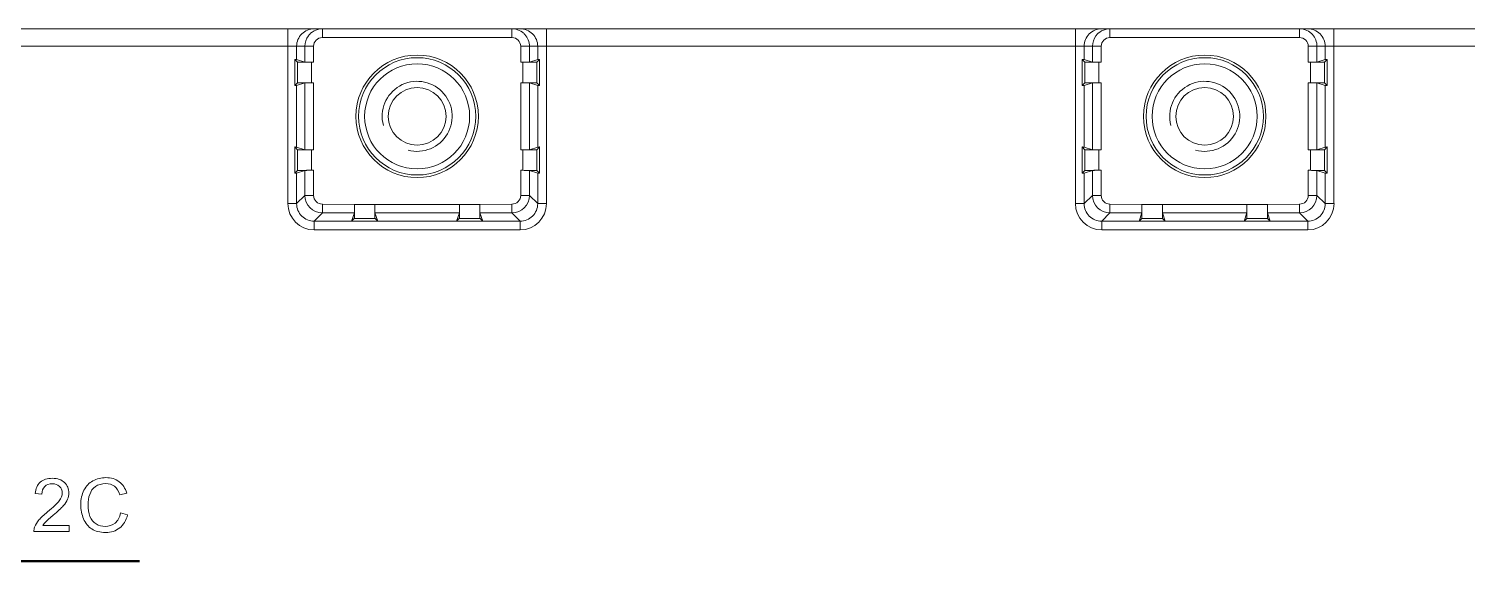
# Model space of a CAD drawing. Header units: millimetres. Extents: x 33157 to 59611, y -29750 to 1750.
# Drawn here: x 54871.5 to 54953.7, y -3942.5 to -3912.1 of the extents above; entities that cross this region are included whole.
import ezdxf

# ---------------------------------------------------------------- set-up
doc = ezdxf.new("R2010")
doc.units = ezdxf.units.MM
doc.layers.add('layer 1', color=7, linetype='Continuous', lineweight=18)

msp = doc.modelspace()

# ---------------------------------------------------------------- linework, layer by layer
at = {"layer": 'layer 1', "lineweight": 9}
for p, q in [((54886.324, -3912.109), (54886.324, -3922.096)), ((54888.296, -3912.109), (54888.296, -3912.609)), ((54899.127, -3912.109), (54899.127, -3912.609)), ((54901.098, -3912.109), (54901.098, -3922.096)), ((54931.324, -3912.109), (54931.324, -3922.096)), ((54933.296, -3912.109), (54933.296, -3912.609)), ((54944.127, -3912.109), (54944.127, -3912.609)), ((54946.098, -3912.109), (54946.098, -3922.096)), ((54886.824, -3913.109), (54886.824, -3913.863)), ((54887.296, -3913.109), (54887.296, -3914.02)), ((54887.796, -3913.109), (54887.796, -3914.024)), ((54899.627, -3913.109), (54899.627, -3914.024)), ((54900.127, -3913.109), (54900.127, -3914.02)), ((54900.599, -3913.109), (54900.599, -3913.863)), ((54931.824, -3913.109), (54931.824, -3913.863)), ((54932.296, -3913.109), (54932.296, -3914.02)), ((54932.796, -3913.109), (54932.796, -3914.024)), ((54944.627, -3913.109), (54944.627, -3914.024)), ((54945.127, -3913.109), (54945.127, -3914.02)), ((54945.599, -3913.109), (54945.599, -3913.863)), ((54886.713, -3913.86), (54886.713, -3915.357)), ((54900.71, -3913.86), (54900.71, -3915.357)), ((54931.713, -3913.86), (54931.713, -3915.357)), ((54945.71, -3913.86), (54945.71, -3915.357)), ((54886.87, -3914.017), (54886.87, -3915.2)), ((54887.67, -3914.024), (54887.67, -3915.193)), ((54899.753, -3914.024), (54899.753, -3915.193)), ((54900.553, -3914.017), (54900.553, -3915.2)), ((54931.87, -3914.017), (54931.87, -3915.2)), ((54932.67, -3914.024), (54932.67, -3915.193)), ((54944.753, -3914.024), (54944.753, -3915.193)), ((54945.553, -3914.017), (54945.553, -3915.2)), ((54886.824, -3915.354), (54886.824, -3918.863)), ((54887.296, -3915.197), (54887.296, -3919.02)), ((54887.796, -3915.193), (54887.796, -3919.024)), ((54899.627, -3915.193), (54899.627, -3919.024)), ((54900.127, -3915.197), (54900.127, -3919.02)), ((54900.599, -3915.354), (54900.599, -3918.863)), ((54931.824, -3915.354), (54931.824, -3918.863)), ((54932.296, -3915.197), (54932.296, -3919.02)), ((54932.796, -3915.193), (54932.796, -3919.024)), ((54944.627, -3915.193), (54944.627, -3919.024)), ((54945.127, -3915.197), (54945.127, -3919.02)), ((54945.599, -3915.354), (54945.599, -3918.863)), ((54886.713, -3918.86), (54886.713, -3920.357)), ((54900.71, -3918.86), (54900.71, -3920.357)), ((54931.713, -3918.86), (54931.713, -3920.357)), ((54945.71, -3918.86), (54945.71, -3920.357)), ((54886.87, -3919.017), (54886.87, -3920.2)), ((54887.67, -3919.024), (54887.67, -3920.193)), ((54899.753, -3919.024), (54899.753, -3920.193)), ((54900.553, -3919.017), (54900.553, -3920.2)), ((54931.87, -3919.017), (54931.87, -3920.2)), ((54932.67, -3919.024), (54932.67, -3920.193)), ((54944.753, -3919.024), (54944.753, -3920.193)), ((54945.553, -3919.017), (54945.553, -3920.2)), ((54886.824, -3920.354), (54886.824, -3922.096)), ((54887.296, -3920.197), (54887.296, -3921.624)), ((54887.796, -3920.193), (54887.796, -3921.624)), ((54899.627, -3920.193), (54899.627, -3921.624)), ((54900.127, -3920.197), (54900.127, -3921.624)), ((54900.599, -3920.354), (54900.599, -3922.096)), ((54931.824, -3920.354), (54931.824, -3922.096)), ((54932.296, -3920.197), (54932.296, -3921.624)), ((54932.796, -3920.193), (54932.796, -3921.624)), ((54944.627, -3920.193), (54944.627, -3921.624)), ((54945.127, -3920.197), (54945.127, -3921.624)), ((54945.599, -3920.354), (54945.599, -3922.096)), ((54888.296, -3922.124), (54888.296, -3922.624)), ((54899.127, -3922.124), (54899.127, -3922.624)), ((54933.296, -3922.124), (54933.296, -3922.624)), ((54944.127, -3922.124), (54944.127, -3922.624)), ((54887.824, -3923.096), (54887.824, -3923.596)), ((54899.599, -3923.096), (54899.599, -3923.596)), ((54932.824, -3923.096), (54932.824, -3923.596)), ((54944.599, -3923.096), (54944.599, -3923.596))]:
    msp.add_line(p, q, dxfattribs=at)
for points in [[(54809.212, -3912.109), (54809.212, -3912.109), (55095.211, -3912.109), (55095.211, -3912.109)], [(54887.824, -3912.109), (54887.559, -3912.109), (54887.304, -3912.214), (54887.117, -3912.401)], [(54888.037, -3912.143), (54887.886, -3912.183), (54887.74, -3912.263), (54887.624, -3912.368)], [(54888.296, -3912.109), (54888.209, -3912.109), (54888.122, -3912.12), (54888.037, -3912.143)], [(54899.181, -3912.11), (54899.163, -3912.109), (54899.145, -3912.109), (54899.127, -3912.109)], [(54899.344, -3912.132), (54899.29, -3912.121), (54899.236, -3912.113), (54899.181, -3912.11)], [(54899.725, -3912.307), (54899.613, -3912.224), (54899.48, -3912.163), (54899.344, -3912.132)], [(54900.306, -3912.401), (54900.118, -3912.214), (54899.864, -3912.109), (54899.599, -3912.109)], [(54899.867, -3912.436), (54899.824, -3912.389), (54899.776, -3912.346), (54899.725, -3912.307)], [(54932.824, -3912.109), (54932.559, -3912.109), (54932.304, -3912.214), (54932.117, -3912.401)], [(54933.037, -3912.143), (54932.886, -3912.183), (54932.74, -3912.263), (54932.624, -3912.368)], [(54933.296, -3912.109), (54933.209, -3912.109), (54933.122, -3912.12), (54933.037, -3912.143)], [(54944.181, -3912.11), (54944.163, -3912.109), (54944.145, -3912.109), (54944.127, -3912.109)], [(54944.344, -3912.132), (54944.29, -3912.121), (54944.236, -3912.113), (54944.181, -3912.11)], [(54944.725, -3912.307), (54944.613, -3912.224), (54944.48, -3912.163), (54944.344, -3912.132)], [(54945.306, -3912.401), (54945.118, -3912.214), (54944.864, -3912.109), (54944.599, -3912.109)], [(54944.867, -3912.436), (54944.824, -3912.389), (54944.776, -3912.346), (54944.725, -3912.307)], [(54845.627, -3913.109), (54845.627, -3913.109), (54887.796, -3913.109), (54887.796, -3913.109)], [(54887.117, -3912.401), (54886.929, -3912.589), (54886.824, -3912.843), (54886.824, -3913.109)], [(54887.495, -3912.511), (54887.369, -3912.679), (54887.296, -3912.899), (54887.296, -3913.109)], [(54887.624, -3912.368), (54887.576, -3912.411), (54887.533, -3912.459), (54887.495, -3912.511)], [(54888.296, -3912.609), (54888.02, -3912.609), (54887.796, -3912.832), (54887.796, -3913.109)], [(54899.127, -3912.609), (54899.127, -3912.609), (54888.296, -3912.609), (54888.296, -3912.609)], [(54899.627, -3913.109), (54899.627, -3912.832), (54899.403, -3912.609), (54899.127, -3912.609)], [(54899.627, -3913.109), (54899.627, -3913.109), (54932.796, -3913.109), (54932.796, -3913.109)], [(54900.127, -3913.109), (54900.127, -3912.86), (54900.034, -3912.62), (54899.867, -3912.436)], [(54900.599, -3913.109), (54900.599, -3912.843), (54900.493, -3912.589), (54900.306, -3912.401)], [(54932.117, -3912.401), (54931.929, -3912.589), (54931.824, -3912.843), (54931.824, -3913.109)], [(54932.495, -3912.511), (54932.369, -3912.679), (54932.296, -3912.899), (54932.296, -3913.109)], [(54932.624, -3912.368), (54932.576, -3912.411), (54932.533, -3912.459), (54932.495, -3912.511)], [(54933.296, -3912.609), (54933.02, -3912.609), (54932.796, -3912.832), (54932.796, -3913.109)], [(54944.127, -3912.609), (54944.127, -3912.609), (54933.296, -3912.609), (54933.296, -3912.609)], [(54944.627, -3913.109), (54944.627, -3912.832), (54944.403, -3912.609), (54944.127, -3912.609)], [(54944.627, -3913.109), (54944.627, -3913.109), (54977.796, -3913.109), (54977.796, -3913.109)], [(54945.127, -3913.109), (54945.127, -3912.86), (54945.034, -3912.62), (54944.867, -3912.436)], [(54945.599, -3913.109), (54945.599, -3912.843), (54945.493, -3912.589), (54945.306, -3912.401)], [(54886.87, -3914.017), (54886.87, -3914.017), (54886.713, -3913.86), (54886.713, -3913.86)], [(54886.824, -3913.863), (54886.821, -3913.862), (54886.782, -3913.861), (54886.713, -3913.86)], [(54886.824, -3913.863), (54886.824, -3913.863), (54887.296, -3914.02), (54887.296, -3914.02)], [(54900.599, -3913.863), (54900.599, -3913.863), (54900.127, -3914.02), (54900.127, -3914.02)], [(54900.553, -3914.017), (54900.553, -3914.017), (54900.71, -3913.86), (54900.71, -3913.86)], [(54900.71, -3913.86), (54900.641, -3913.861), (54900.602, -3913.862), (54900.599, -3913.863)], [(54931.87, -3914.017), (54931.87, -3914.017), (54931.713, -3913.86), (54931.713, -3913.86)], [(54931.824, -3913.863), (54931.821, -3913.862), (54931.782, -3913.861), (54931.713, -3913.86)], [(54931.824, -3913.863), (54931.824, -3913.863), (54932.296, -3914.02), (54932.296, -3914.02)], [(54945.599, -3913.863), (54945.599, -3913.863), (54945.127, -3914.02), (54945.127, -3914.02)], [(54945.553, -3914.017), (54945.553, -3914.017), (54945.71, -3913.86), (54945.71, -3913.86)], [(54945.71, -3913.86), (54945.641, -3913.861), (54945.602, -3913.862), (54945.599, -3913.863)], [(54886.87, -3914.017), (54886.874, -3914.021), (54887.231, -3914.024), (54887.67, -3914.024)], [(54887.296, -3914.02), (54887.303, -3914.023), (54887.525, -3914.024), (54887.796, -3914.024)], [(54887.796, -3914.024), (54887.796, -3914.024), (54887.67, -3914.024), (54887.67, -3914.024)], [(54899.627, -3914.024), (54899.627, -3914.024), (54899.753, -3914.024), (54899.753, -3914.024)], [(54931.87, -3914.017), (54931.874, -3914.021), (54932.231, -3914.024), (54932.67, -3914.024)], [(54932.296, -3914.02), (54932.303, -3914.023), (54932.525, -3914.024), (54932.796, -3914.024)], [(54932.796, -3914.024), (54932.796, -3914.024), (54932.67, -3914.024), (54932.67, -3914.024)], [(54944.627, -3914.024), (54944.627, -3914.024), (54944.753, -3914.024), (54944.753, -3914.024)], [(54886.87, -3915.2), (54886.87, -3915.2), (54886.713, -3915.357), (54886.713, -3915.357)], [(54886.713, -3915.357), (54886.782, -3915.356), (54886.821, -3915.355), (54886.824, -3915.354)], [(54886.824, -3915.354), (54886.824, -3915.354), (54887.296, -3915.197), (54887.296, -3915.197)], [(54887.796, -3915.193), (54887.796, -3915.193), (54887.67, -3915.193), (54887.67, -3915.193)], [(54899.627, -3915.193), (54899.627, -3915.193), (54899.753, -3915.193), (54899.753, -3915.193)], [(54900.127, -3915.197), (54900.12, -3915.195), (54899.898, -3915.193), (54899.627, -3915.193)], [(54900.553, -3915.2), (54900.549, -3915.196), (54900.192, -3915.193), (54899.753, -3915.193)], [(54900.599, -3915.354), (54900.599, -3915.354), (54900.127, -3915.197), (54900.127, -3915.197)], [(54900.553, -3915.2), (54900.553, -3915.2), (54900.71, -3915.357), (54900.71, -3915.357)], [(54900.599, -3915.354), (54900.602, -3915.355), (54900.641, -3915.356), (54900.71, -3915.357)], [(54931.87, -3915.2), (54931.87, -3915.2), (54931.713, -3915.357), (54931.713, -3915.357)], [(54931.713, -3915.357), (54931.782, -3915.356), (54931.821, -3915.355), (54931.824, -3915.354)], [(54931.824, -3915.354), (54931.824, -3915.354), (54932.296, -3915.197), (54932.296, -3915.197)], [(54932.796, -3915.193), (54932.796, -3915.193), (54932.67, -3915.193), (54932.67, -3915.193)], [(54944.627, -3915.193), (54944.627, -3915.193), (54944.753, -3915.193), (54944.753, -3915.193)], [(54945.127, -3915.197), (54945.12, -3915.195), (54944.898, -3915.193), (54944.627, -3915.193)], [(54945.553, -3915.2), (54945.549, -3915.196), (54945.192, -3915.193), (54944.753, -3915.193)], [(54945.599, -3915.354), (54945.599, -3915.354), (54945.127, -3915.197), (54945.127, -3915.197)], [(54945.553, -3915.2), (54945.553, -3915.2), (54945.71, -3915.357), (54945.71, -3915.357)], [(54945.599, -3915.354), (54945.602, -3915.355), (54945.641, -3915.356), (54945.71, -3915.357)], [(54886.87, -3919.017), (54886.87, -3919.017), (54886.713, -3918.86), (54886.713, -3918.86)], [(54886.824, -3918.863), (54886.821, -3918.862), (54886.782, -3918.861), (54886.713, -3918.86)], [(54886.824, -3918.863), (54886.824, -3918.863), (54887.296, -3919.02), (54887.296, -3919.02)], [(54900.599, -3918.863), (54900.599, -3918.863), (54900.127, -3919.02), (54900.127, -3919.02)], [(54900.553, -3919.017), (54900.553, -3919.017), (54900.71, -3918.86), (54900.71, -3918.86)], [(54900.71, -3918.86), (54900.641, -3918.861), (54900.602, -3918.862), (54900.599, -3918.863)], [(54931.87, -3919.017), (54931.87, -3919.017), (54931.713, -3918.86), (54931.713, -3918.86)], [(54931.824, -3918.863), (54931.821, -3918.862), (54931.782, -3918.861), (54931.713, -3918.86)], [(54931.824, -3918.863), (54931.824, -3918.863), (54932.296, -3919.02), (54932.296, -3919.02)], [(54945.599, -3918.863), (54945.599, -3918.863), (54945.127, -3919.02), (54945.127, -3919.02)], [(54945.553, -3919.017), (54945.553, -3919.017), (54945.71, -3918.86), (54945.71, -3918.86)], [(54945.71, -3918.86), (54945.641, -3918.861), (54945.602, -3918.862), (54945.599, -3918.863)], [(54886.87, -3919.017), (54886.874, -3919.021), (54887.231, -3919.024), (54887.67, -3919.024)], [(54887.296, -3919.02), (54887.303, -3919.023), (54887.525, -3919.024), (54887.796, -3919.024)], [(54887.796, -3919.024), (54887.796, -3919.024), (54887.67, -3919.024), (54887.67, -3919.024)], [(54899.627, -3919.024), (54899.627, -3919.024), (54899.753, -3919.024), (54899.753, -3919.024)], [(54931.87, -3919.017), (54931.874, -3919.021), (54932.231, -3919.024), (54932.67, -3919.024)], [(54932.296, -3919.02), (54932.303, -3919.023), (54932.525, -3919.024), (54932.796, -3919.024)], [(54932.796, -3919.024), (54932.796, -3919.024), (54932.67, -3919.024), (54932.67, -3919.024)], [(54944.627, -3919.024), (54944.627, -3919.024), (54944.753, -3919.024), (54944.753, -3919.024)], [(54886.87, -3920.2), (54886.87, -3920.2), (54886.713, -3920.357), (54886.713, -3920.357)], [(54886.713, -3920.357), (54886.782, -3920.356), (54886.821, -3920.355), (54886.824, -3920.354)], [(54886.824, -3920.354), (54886.824, -3920.354), (54887.296, -3920.197), (54887.296, -3920.197)], [(54887.796, -3920.193), (54887.796, -3920.193), (54887.67, -3920.193), (54887.67, -3920.193)], [(54899.627, -3920.193), (54899.627, -3920.193), (54899.753, -3920.193), (54899.753, -3920.193)], [(54900.127, -3920.197), (54900.12, -3920.195), (54899.898, -3920.193), (54899.627, -3920.193)], [(54900.553, -3920.2), (54900.549, -3920.196), (54900.192, -3920.193), (54899.753, -3920.193)], [(54900.599, -3920.354), (54900.599, -3920.354), (54900.127, -3920.197), (54900.127, -3920.197)], [(54900.553, -3920.2), (54900.553, -3920.2), (54900.71, -3920.357), (54900.71, -3920.357)], [(54900.599, -3920.354), (54900.602, -3920.355), (54900.641, -3920.356), (54900.71, -3920.357)], [(54931.87, -3920.2), (54931.87, -3920.2), (54931.713, -3920.357), (54931.713, -3920.357)], [(54931.713, -3920.357), (54931.782, -3920.356), (54931.821, -3920.355), (54931.824, -3920.354)], [(54931.824, -3920.354), (54931.824, -3920.354), (54932.296, -3920.197), (54932.296, -3920.197)], [(54932.796, -3920.193), (54932.796, -3920.193), (54932.67, -3920.193), (54932.67, -3920.193)], [(54944.627, -3920.193), (54944.627, -3920.193), (54944.753, -3920.193), (54944.753, -3920.193)], [(54945.127, -3920.197), (54945.12, -3920.195), (54944.898, -3920.193), (54944.627, -3920.193)], [(54945.553, -3920.2), (54945.549, -3920.196), (54945.192, -3920.193), (54944.753, -3920.193)], [(54945.599, -3920.354), (54945.599, -3920.354), (54945.127, -3920.197), (54945.127, -3920.197)], [(54945.553, -3920.2), (54945.553, -3920.2), (54945.71, -3920.357), (54945.71, -3920.357)], [(54945.599, -3920.354), (54945.602, -3920.355), (54945.641, -3920.356), (54945.71, -3920.357)], [(54886.324, -3922.096), (54886.324, -3922.096), (54886.824, -3922.096), (54886.824, -3922.096)], [(54886.324, -3922.096), (54886.324, -3922.924), (54886.996, -3923.596), (54887.824, -3923.596)], [(54887.296, -3921.624), (54887.296, -3921.624), (54886.824, -3922.096), (54886.824, -3922.096)], [(54887.796, -3921.624), (54887.796, -3921.624), (54887.296, -3921.624), (54887.296, -3921.624)], [(54887.296, -3921.624), (54887.296, -3922.176), (54887.744, -3922.624), (54888.296, -3922.624)], [(54888.296, -3922.124), (54888.296, -3922.124), (54890.127, -3922.137), (54890.127, -3922.137)], [(54890.127, -3922.137), (54890.127, -3922.137), (54897.296, -3922.137), (54897.296, -3922.137)], [(54897.296, -3922.137), (54897.296, -3922.137), (54899.127, -3922.124), (54899.127, -3922.124)], [(54899.127, -3922.624), (54899.679, -3922.624), (54900.126, -3922.176), (54900.127, -3921.624)], [(54899.599, -3923.596), (54900.427, -3923.596), (54901.098, -3922.924), (54901.099, -3922.096)], [(54899.627, -3921.624), (54899.627, -3921.624), (54900.127, -3921.624), (54900.127, -3921.624)], [(54900.127, -3921.624), (54900.127, -3921.624), (54900.599, -3922.096), (54900.599, -3922.096)], [(54901.098, -3922.096), (54901.098, -3922.096), (54900.599, -3922.096), (54900.599, -3922.096)], [(54931.324, -3922.096), (54931.324, -3922.096), (54931.824, -3922.096), (54931.824, -3922.096)], [(54931.324, -3922.096), (54931.324, -3922.924), (54931.996, -3923.596), (54932.824, -3923.596)], [(54932.296, -3921.624), (54932.296, -3921.624), (54931.824, -3922.096), (54931.824, -3922.096)], [(54932.796, -3921.624), (54932.796, -3921.624), (54932.296, -3921.624), (54932.296, -3921.624)], [(54932.296, -3921.624), (54932.296, -3922.176), (54932.744, -3922.624), (54933.296, -3922.624)], [(54933.296, -3922.124), (54933.296, -3922.124), (54935.127, -3922.137), (54935.127, -3922.137)], [(54935.127, -3922.137), (54935.127, -3922.137), (54942.296, -3922.137), (54942.296, -3922.137)], [(54942.296, -3922.137), (54942.296, -3922.137), (54944.127, -3922.124), (54944.127, -3922.124)], [(54944.127, -3922.624), (54944.679, -3922.624), (54945.126, -3922.176), (54945.127, -3921.624)], [(54944.599, -3923.596), (54945.427, -3923.596), (54946.098, -3922.924), (54946.099, -3922.096)], [(54944.627, -3921.624), (54944.627, -3921.624), (54945.127, -3921.624), (54945.127, -3921.624)], [(54945.127, -3921.624), (54945.127, -3921.624), (54945.599, -3922.096), (54945.599, -3922.096)], [(54946.098, -3922.096), (54946.098, -3922.096), (54945.599, -3922.096), (54945.599, -3922.096)], [(54888.296, -3922.624), (54888.296, -3922.624), (54887.824, -3923.096), (54887.824, -3923.096)], [(54888.296, -3922.624), (54888.296, -3922.624), (54890.123, -3922.624), (54890.123, -3922.624)], [(54890.12, -3922.95), (54890.12, -3922.95), (54889.965, -3923.105), (54889.965, -3923.105)], [(54889.966, -3923.096), (54889.966, -3923.096), (54890.123, -3922.624), (54890.123, -3922.624)], [(54890.12, -3922.95), (54890.12, -3922.95), (54891.303, -3922.95), (54891.303, -3922.95)], [(54891.3, -3922.624), (54891.3, -3922.624), (54896.123, -3922.624), (54896.123, -3922.624)], [(54891.457, -3923.096), (54891.457, -3923.096), (54891.3, -3922.624), (54891.3, -3922.624)], [(54891.303, -3922.95), (54891.303, -3922.95), (54891.457, -3923.1), (54891.457, -3923.1)], [(54896.12, -3922.95), (54896.12, -3922.95), (54895.965, -3923.105), (54895.965, -3923.105)], [(54895.966, -3923.096), (54895.966, -3923.096), (54896.123, -3922.624), (54896.123, -3922.624)], [(54896.12, -3922.95), (54896.12, -3922.95), (54897.303, -3922.95), (54897.303, -3922.95)], [(54897.3, -3922.624), (54897.3, -3922.624), (54899.127, -3922.624), (54899.127, -3922.624)], [(54897.457, -3923.096), (54897.457, -3923.096), (54897.3, -3922.624), (54897.3, -3922.624)], [(54897.303, -3922.95), (54897.303, -3922.95), (54897.457, -3923.1), (54897.457, -3923.1)], [(54899.127, -3922.624), (54899.127, -3922.624), (54899.599, -3923.096), (54899.599, -3923.096)], [(54933.296, -3922.624), (54933.296, -3922.624), (54932.824, -3923.096), (54932.824, -3923.096)], [(54933.296, -3922.624), (54933.296, -3922.624), (54935.123, -3922.624), (54935.123, -3922.624)], [(54935.12, -3922.95), (54935.12, -3922.95), (54934.965, -3923.105), (54934.965, -3923.105)], [(54934.966, -3923.096), (54934.966, -3923.096), (54935.123, -3922.624), (54935.123, -3922.624)], [(54935.12, -3922.95), (54935.12, -3922.95), (54936.303, -3922.95), (54936.303, -3922.95)], [(54936.3, -3922.624), (54936.3, -3922.624), (54941.123, -3922.624), (54941.123, -3922.624)], [(54936.457, -3923.096), (54936.457, -3923.096), (54936.3, -3922.624), (54936.3, -3922.624)], [(54936.303, -3922.95), (54936.303, -3922.95), (54936.457, -3923.1), (54936.457, -3923.1)], [(54941.12, -3922.95), (54941.12, -3922.95), (54940.965, -3923.105), (54940.965, -3923.105)], [(54940.966, -3923.096), (54940.966, -3923.096), (54941.123, -3922.624), (54941.123, -3922.624)], [(54941.12, -3922.95), (54941.12, -3922.95), (54942.303, -3922.95), (54942.303, -3922.95)], [(54942.3, -3922.624), (54942.3, -3922.624), (54944.127, -3922.624), (54944.127, -3922.624)], [(54942.457, -3923.096), (54942.457, -3923.096), (54942.3, -3922.624), (54942.3, -3922.624)], [(54942.303, -3922.95), (54942.303, -3922.95), (54942.457, -3923.1), (54942.457, -3923.1)], [(54944.127, -3922.624), (54944.127, -3922.624), (54944.599, -3923.096), (54944.599, -3923.096)], [(54887.824, -3923.596), (54887.824, -3923.596), (54899.599, -3923.596), (54899.599, -3923.596)], [(54887.824, -3923.096), (54887.824, -3923.096), (54889.966, -3923.096), (54889.966, -3923.096)], [(54889.965, -3923.105), (54889.965, -3923.105), (54891.458, -3923.105), (54891.458, -3923.105)], [(54891.457, -3923.096), (54891.457, -3923.096), (54895.966, -3923.096), (54895.966, -3923.096)], [(54891.457, -3923.104), (54891.457, -3923.104), (54891.458, -3923.105), (54891.458, -3923.105)], [(54895.965, -3923.105), (54895.965, -3923.105), (54897.458, -3923.105), (54897.458, -3923.105)], [(54897.457, -3923.096), (54897.457, -3923.096), (54899.599, -3923.096), (54899.599, -3923.096)], [(54897.457, -3923.104), (54897.457, -3923.104), (54897.458, -3923.105), (54897.458, -3923.105)], [(54932.824, -3923.596), (54932.824, -3923.596), (54944.599, -3923.596), (54944.599, -3923.596)], [(54932.824, -3923.096), (54932.824, -3923.096), (54934.966, -3923.096), (54934.966, -3923.096)], [(54934.965, -3923.105), (54934.965, -3923.105), (54936.458, -3923.105), (54936.458, -3923.105)], [(54936.457, -3923.096), (54936.457, -3923.096), (54940.966, -3923.096), (54940.966, -3923.096)], [(54936.457, -3923.104), (54936.457, -3923.104), (54936.458, -3923.105), (54936.458, -3923.105)], [(54940.965, -3923.105), (54940.965, -3923.105), (54942.458, -3923.105), (54942.458, -3923.105)], [(54942.457, -3923.096), (54942.457, -3923.096), (54944.599, -3923.096), (54944.599, -3923.096)], [(54942.457, -3923.104), (54942.457, -3923.104), (54942.458, -3923.105), (54942.458, -3923.105)]]:
    msp.add_open_spline(points, degree=3, dxfattribs=at)
for points, knots in [([(54897.211, -3917.109), (54897.211, -3915.176), (54895.644, -3913.609), (54893.711, -3913.609), (54891.778, -3913.609), (54890.211, -3915.176), (54890.211, -3917.109), (54890.211, -3919.042), (54891.778, -3920.609), (54893.711, -3920.609), (54895.644, -3920.609), (54897.211, -3919.042), (54897.211, -3917.109)], [0, 0, 0, 0, 157606.853765, 157606.853765, 157606.853765, 315213.70753, 315213.70753, 315213.70753, 472820.561295, 472820.561295, 472820.561295, 630427.415061, 630427.415061, 630427.415061, 630427.415061]), ([(54897.061, -3917.109), (54897.061, -3915.258), (54895.562, -3913.759), (54893.711, -3913.759), (54891.861, -3913.759), (54890.361, -3915.258), (54890.361, -3917.109), (54890.361, -3918.959), (54891.861, -3920.459), (54893.711, -3920.459), (54895.562, -3920.459), (54897.061, -3918.959), (54897.061, -3917.109)], [0, 0, 0, 0, 157607.411335, 157607.411335, 157607.411335, 315214.82267, 315214.82267, 315214.82267, 472822.234005, 472822.234005, 472822.234005, 630429.64534, 630429.64534, 630429.64534, 630429.64534]), ([(54942.211, -3917.109), (54942.211, -3915.176), (54940.644, -3913.609), (54938.711, -3913.609), (54936.778, -3913.609), (54935.211, -3915.176), (54935.211, -3917.109), (54935.211, -3919.042), (54936.778, -3920.609), (54938.711, -3920.609), (54940.644, -3920.609), (54942.211, -3919.042), (54942.211, -3917.109)], [0, 0, 0, 0, 157731.192823, 157731.192823, 157731.192823, 315462.385645, 315462.385645, 315462.385645, 473193.578468, 473193.578468, 473193.578468, 630924.77129, 630924.77129, 630924.77129, 630924.77129]), ([(54942.061, -3917.109), (54942.061, -3915.258), (54940.562, -3913.759), (54938.711, -3913.759), (54936.861, -3913.759), (54935.361, -3915.258), (54935.361, -3917.109), (54935.361, -3918.959), (54936.861, -3920.459), (54938.711, -3920.459), (54940.562, -3920.459), (54942.061, -3918.959), (54942.061, -3917.109)], [0, 0, 0, 0, 157731.750401, 157731.750401, 157731.750401, 315463.500802, 315463.500802, 315463.500802, 473195.251204, 473195.251204, 473195.251204, 630927.001605, 630927.001605, 630927.001605, 630927.001605]), ([(54896.711, -3917.109), (54896.711, -3915.452), (54895.368, -3914.109), (54893.711, -3914.109), (54892.055, -3914.109), (54890.711, -3915.452), (54890.711, -3917.109), (54890.711, -3918.765), (54892.055, -3920.109), (54893.711, -3920.109), (54895.368, -3920.109), (54896.711, -3918.765), (54896.711, -3917.109)], [0, 0, 0, 0, 157608.712376, 157608.712376, 157608.712376, 315217.424752, 315217.424752, 315217.424752, 472826.137128, 472826.137128, 472826.137128, 630434.849504, 630434.849504, 630434.849504, 630434.849504]), ([(54899.725, -3914.024), (54899.829, -3914.024), (54899.933, -3914.024), (54900.037, -3914.024), (54900.085, -3914.024), (54900.132, -3914.024), (54900.18, -3914.023), (54900.222, -3914.023), (54900.264, -3914.023), (54900.306, -3914.022), (54900.34, -3914.022), (54900.374, -3914.021), (54900.409, -3914.021), (54900.435, -3914.022), (54900.462, -3914.023), (54900.487, -3914.02), (54900.502, -3914.019), (54900.517, -3914.016), (54900.535, -3914.019), (54900.542, -3914.02), (54900.548, -3914.022), (54900.553, -3914.017)], [0, 0, 0, 0, 148716.387572, 148716.387572, 148716.387572, 297432.775145, 297432.775145, 297432.775145, 446149.162717, 446149.162717, 446149.162717, 594865.550289, 594865.550289, 594865.550289, 743581.937862, 743581.937862, 743581.937862, 892298.325434, 892298.325434, 892298.325434, 1041014.713007, 1041014.713007, 1041014.713007, 1041014.713007]), ([(54899.725, -3914.024), (54899.776, -3914.024), (54899.827, -3914.024), (54899.878, -3914.024), (54899.921, -3914.024), (54899.965, -3914.025), (54900.007, -3914.023), (54900.036, -3914.022), (54900.064, -3914.02), (54900.094, -3914.022), (54900.105, -3914.022), (54900.116, -3914.024), (54900.127, -3914.02)], [0, 0, 0, 0, 157632.169317, 157632.169317, 157632.169317, 315264.338634, 315264.338634, 315264.338634, 472896.507951, 472896.507951, 472896.507951, 630528.677268, 630528.677268, 630528.677268, 630528.677268]), ([(54941.711, -3917.109), (54941.711, -3915.452), (54940.368, -3914.109), (54938.711, -3914.109), (54937.055, -3914.109), (54935.711, -3915.452), (54935.711, -3917.109), (54935.711, -3918.765), (54937.055, -3920.109), (54938.711, -3920.109), (54940.368, -3920.109), (54941.711, -3918.765), (54941.711, -3917.109)], [0, 0, 0, 0, 157733.051463, 157733.051463, 157733.051463, 315466.102926, 315466.102926, 315466.102926, 473199.154389, 473199.154389, 473199.154389, 630932.205852, 630932.205852, 630932.205852, 630932.205852]), ([(54944.725, -3914.024), (54944.829, -3914.024), (54944.933, -3914.024), (54945.037, -3914.024), (54945.085, -3914.024), (54945.132, -3914.024), (54945.18, -3914.023), (54945.222, -3914.023), (54945.264, -3914.023), (54945.306, -3914.022), (54945.34, -3914.022), (54945.374, -3914.021), (54945.409, -3914.021), (54945.435, -3914.022), (54945.462, -3914.023), (54945.487, -3914.02), (54945.502, -3914.019), (54945.517, -3914.016), (54945.535, -3914.019), (54945.542, -3914.02), (54945.548, -3914.022), (54945.553, -3914.017)], [0, 0, 0, 0, 148833.925054, 148833.925054, 148833.925054, 297667.850109, 297667.850109, 297667.850109, 446501.775163, 446501.775163, 446501.775163, 595335.700218, 595335.700218, 595335.700218, 744169.625272, 744169.625272, 744169.625272, 893003.550327, 893003.550327, 893003.550327, 1041837.475381, 1041837.475381, 1041837.475381, 1041837.475381]), ([(54944.725, -3914.024), (54944.776, -3914.024), (54944.827, -3914.024), (54944.878, -3914.024), (54944.921, -3914.024), (54944.965, -3914.025), (54945.007, -3914.023), (54945.036, -3914.022), (54945.064, -3914.02), (54945.094, -3914.022), (54945.105, -3914.022), (54945.116, -3914.024), (54945.127, -3914.02)], [0, 0, 0, 0, 157756.508939, 157756.508939, 157756.508939, 315513.017878, 315513.017878, 315513.017878, 473269.526816, 473269.526816, 473269.526816, 631026.035755, 631026.035755, 631026.035755, 631026.035755]), ([(54887.698, -3915.193), (54887.594, -3915.193), (54887.49, -3915.193), (54887.385, -3915.193), (54887.338, -3915.193), (54887.29, -3915.194), (54887.243, -3915.194), (54887.201, -3915.194), (54887.159, -3915.194), (54887.117, -3915.195), (54887.083, -3915.195), (54887.048, -3915.196), (54887.014, -3915.196), (54886.987, -3915.196), (54886.961, -3915.195), (54886.936, -3915.197), (54886.92, -3915.198), (54886.905, -3915.201), (54886.888, -3915.198), (54886.881, -3915.197), (54886.874, -3915.196), (54886.87, -3915.2)], [0, 0, 0, 0, 148683.811536, 148683.811536, 148683.811536, 297367.623072, 297367.623072, 297367.623072, 446051.434609, 446051.434609, 446051.434609, 594735.246145, 594735.246145, 594735.246145, 743419.057681, 743419.057681, 743419.057681, 892102.869217, 892102.869217, 892102.869217, 1040786.680753, 1040786.680753, 1040786.680753, 1040786.680753]), ([(54887.698, -3915.193), (54887.647, -3915.193), (54887.596, -3915.193), (54887.545, -3915.193), (54887.502, -3915.193), (54887.458, -3915.193), (54887.415, -3915.194), (54887.387, -3915.195), (54887.358, -3915.197), (54887.329, -3915.196), (54887.318, -3915.195), (54887.307, -3915.194), (54887.296, -3915.197)], [0, 0, 0, 0, 157599.413674, 157599.413674, 157599.413674, 315198.827347, 315198.827347, 315198.827347, 472798.241021, 472798.241021, 472798.241021, 630397.654694, 630397.654694, 630397.654694, 630397.654694]), ([(54893.194, -3919.04), (54894.068, -3919.275), (54894.991, -3918.893), (54895.443, -3918.109), (54895.896, -3917.325), (54895.766, -3916.334), (54895.126, -3915.694), (54894.486, -3915.054), (54893.495, -3914.924), (54892.711, -3915.377), (54891.927, -3915.829), (54891.545, -3916.752), (54891.78, -3917.626)], [0, 0, 0, 0, 157615.939183, 157615.939183, 157615.939183, 315231.878367, 315231.878367, 315231.878367, 472847.81755, 472847.81755, 472847.81755, 630463.756733, 630463.756733, 630463.756733, 630463.756733]), ([(54895.361, -3917.109), (54895.361, -3916.197), (54894.623, -3915.459), (54893.711, -3915.459), (54892.8, -3915.459), (54892.061, -3916.197), (54892.061, -3917.109), (54892.061, -3918.02), (54892.8, -3918.759), (54893.711, -3918.759), (54894.623, -3918.759), (54895.361, -3918.02), (54895.361, -3917.109)], [0, 0, 0, 0, 157613.730977, 157613.730977, 157613.730977, 315227.461955, 315227.461955, 315227.461955, 472841.192932, 472841.192932, 472841.192932, 630454.923909, 630454.923909, 630454.923909, 630454.923909]), ([(54932.698, -3915.193), (54932.594, -3915.193), (54932.49, -3915.193), (54932.385, -3915.193), (54932.338, -3915.193), (54932.29, -3915.194), (54932.243, -3915.194), (54932.201, -3915.194), (54932.159, -3915.194), (54932.117, -3915.195), (54932.083, -3915.195), (54932.048, -3915.196), (54932.014, -3915.196), (54931.987, -3915.196), (54931.961, -3915.195), (54931.936, -3915.197), (54931.92, -3915.198), (54931.905, -3915.201), (54931.888, -3915.198), (54931.881, -3915.197), (54931.874, -3915.196), (54931.87, -3915.2)], [0, 0, 0, 0, 148801.34882, 148801.34882, 148801.34882, 297602.69764, 297602.69764, 297602.69764, 446404.046461, 446404.046461, 446404.046461, 595205.395281, 595205.395281, 595205.395281, 744006.744101, 744006.744101, 744006.744101, 892808.092921, 892808.092921, 892808.092921, 1041609.441742, 1041609.441742, 1041609.441742, 1041609.441742]), ([(54932.698, -3915.193), (54932.647, -3915.193), (54932.596, -3915.193), (54932.545, -3915.193), (54932.502, -3915.193), (54932.458, -3915.193), (54932.415, -3915.194), (54932.387, -3915.195), (54932.358, -3915.197), (54932.329, -3915.196), (54932.318, -3915.195), (54932.307, -3915.194), (54932.296, -3915.197)], [0, 0, 0, 0, 157723.753084, 157723.753084, 157723.753084, 315447.506169, 315447.506169, 315447.506169, 473171.259253, 473171.259253, 473171.259253, 630895.012338, 630895.012338, 630895.012338, 630895.012338]), ([(54938.194, -3919.04), (54939.068, -3919.275), (54939.991, -3918.893), (54940.443, -3918.109), (54940.896, -3917.325), (54940.766, -3916.334), (54940.126, -3915.694), (54939.486, -3915.054), (54938.495, -3914.924), (54937.711, -3915.377), (54936.927, -3915.829), (54936.545, -3916.752), (54936.78, -3917.626)], [0, 0, 0, 0, 157740.278389, 157740.278389, 157740.278389, 315480.556778, 315480.556778, 315480.556778, 473220.835167, 473220.835167, 473220.835167, 630961.113557, 630961.113557, 630961.113557, 630961.113557]), ([(54940.361, -3917.109), (54940.361, -3916.197), (54939.623, -3915.459), (54938.711, -3915.459), (54937.8, -3915.459), (54937.061, -3916.197), (54937.061, -3917.109), (54937.061, -3918.02), (54937.8, -3918.759), (54938.711, -3918.759), (54939.623, -3918.759), (54940.361, -3918.02), (54940.361, -3917.109)], [0, 0, 0, 0, 157738.070144, 157738.070144, 157738.070144, 315476.140287, 315476.140287, 315476.140287, 473214.210431, 473214.210431, 473214.210431, 630952.280574, 630952.280574, 630952.280574, 630952.280574]), ([(54899.725, -3919.024), (54899.829, -3919.024), (54899.933, -3919.024), (54900.037, -3919.024), (54900.085, -3919.024), (54900.132, -3919.024), (54900.18, -3919.023), (54900.222, -3919.023), (54900.264, -3919.023), (54900.306, -3919.022), (54900.34, -3919.022), (54900.374, -3919.021), (54900.409, -3919.021), (54900.435, -3919.022), (54900.462, -3919.023), (54900.487, -3919.02), (54900.502, -3919.019), (54900.517, -3919.016), (54900.535, -3919.019), (54900.542, -3919.02), (54900.548, -3919.022), (54900.553, -3919.017)], [0, 0, 0, 0, 148723.18514, 148723.18514, 148723.18514, 297446.37028, 297446.37028, 297446.37028, 446169.555421, 446169.555421, 446169.555421, 594892.740561, 594892.740561, 594892.740561, 743615.925701, 743615.925701, 743615.925701, 892339.110841, 892339.110841, 892339.110841, 1041062.295982, 1041062.295982, 1041062.295982, 1041062.295982]), ([(54899.725, -3919.024), (54899.776, -3919.024), (54899.827, -3919.024), (54899.878, -3919.024), (54899.921, -3919.024), (54899.965, -3919.025), (54900.007, -3919.023), (54900.036, -3919.022), (54900.064, -3919.02), (54900.094, -3919.022), (54900.105, -3919.022), (54900.116, -3919.024), (54900.127, -3919.02)], [0, 0, 0, 0, 157639.755807, 157639.755807, 157639.755807, 315279.511614, 315279.511614, 315279.511614, 472919.267421, 472919.267421, 472919.267421, 630559.023228, 630559.023228, 630559.023228, 630559.023228]), ([(54944.725, -3919.024), (54944.829, -3919.024), (54944.933, -3919.024), (54945.037, -3919.024), (54945.085, -3919.024), (54945.132, -3919.024), (54945.18, -3919.023), (54945.222, -3919.023), (54945.264, -3919.023), (54945.306, -3919.022), (54945.34, -3919.022), (54945.374, -3919.021), (54945.409, -3919.021), (54945.435, -3919.022), (54945.462, -3919.023), (54945.487, -3919.02), (54945.502, -3919.019), (54945.517, -3919.016), (54945.535, -3919.019), (54945.542, -3919.02), (54945.548, -3919.022), (54945.553, -3919.017)], [0, 0, 0, 0, 148840.722144, 148840.722144, 148840.722144, 297681.444288, 297681.444288, 297681.444288, 446522.166432, 446522.166432, 446522.166432, 595362.888576, 595362.888576, 595362.888576, 744203.61072, 744203.61072, 744203.61072, 893044.332864, 893044.332864, 893044.332864, 1041885.055008, 1041885.055008, 1041885.055008, 1041885.055008]), ([(54944.725, -3919.024), (54944.776, -3919.024), (54944.827, -3919.024), (54944.878, -3919.024), (54944.921, -3919.024), (54944.965, -3919.025), (54945.007, -3919.023), (54945.036, -3919.022), (54945.064, -3919.02), (54945.094, -3919.022), (54945.105, -3919.022), (54945.116, -3919.024), (54945.127, -3919.02)], [0, 0, 0, 0, 157764.094911, 157764.094911, 157764.094911, 315528.189823, 315528.189823, 315528.189823, 473292.284734, 473292.284734, 473292.284734, 631056.379645, 631056.379645, 631056.379645, 631056.379645]), ([(54887.698, -3920.193), (54887.594, -3920.193), (54887.49, -3920.193), (54887.385, -3920.193), (54887.338, -3920.193), (54887.29, -3920.194), (54887.243, -3920.194), (54887.201, -3920.194), (54887.159, -3920.194), (54887.117, -3920.195), (54887.083, -3920.195), (54887.048, -3920.196), (54887.014, -3920.196), (54886.987, -3920.196), (54886.961, -3920.195), (54886.936, -3920.197), (54886.92, -3920.198), (54886.905, -3920.201), (54886.888, -3920.198), (54886.881, -3920.197), (54886.874, -3920.196), (54886.87, -3920.2)], [0, 0, 0, 0, 148690.609413, 148690.609413, 148690.609413, 297381.218826, 297381.218826, 297381.218826, 446071.828239, 446071.828239, 446071.828239, 594762.437652, 594762.437652, 594762.437652, 743453.047065, 743453.047065, 743453.047065, 892143.656479, 892143.656479, 892143.656479, 1040834.265892, 1040834.265892, 1040834.265892, 1040834.265892]), ([(54887.698, -3920.193), (54887.647, -3920.193), (54887.596, -3920.193), (54887.545, -3920.193), (54887.502, -3920.193), (54887.458, -3920.193), (54887.415, -3920.194), (54887.387, -3920.195), (54887.358, -3920.197), (54887.329, -3920.196), (54887.318, -3920.195), (54887.307, -3920.194), (54887.296, -3920.197)], [0, 0, 0, 0, 157607.000492, 157607.000492, 157607.000492, 315214.000985, 315214.000985, 315214.000985, 472821.001477, 472821.001477, 472821.001477, 630428.00197, 630428.00197, 630428.00197, 630428.00197]), ([(54932.698, -3920.193), (54932.594, -3920.193), (54932.49, -3920.193), (54932.385, -3920.193), (54932.338, -3920.193), (54932.29, -3920.194), (54932.243, -3920.194), (54932.201, -3920.194), (54932.159, -3920.194), (54932.117, -3920.195), (54932.083, -3920.195), (54932.048, -3920.196), (54932.014, -3920.196), (54931.987, -3920.196), (54931.961, -3920.195), (54931.936, -3920.197), (54931.92, -3920.198), (54931.905, -3920.201), (54931.888, -3920.198), (54931.881, -3920.197), (54931.874, -3920.196), (54931.87, -3920.2)], [0, 0, 0, 0, 148808.146218, 148808.146218, 148808.146218, 297616.292437, 297616.292437, 297616.292437, 446424.438655, 446424.438655, 446424.438655, 595232.584873, 595232.584873, 595232.584873, 744040.731092, 744040.731092, 744040.731092, 892848.87731, 892848.87731, 892848.87731, 1041657.023528, 1041657.023528, 1041657.023528, 1041657.023528]), ([(54932.698, -3920.193), (54932.647, -3920.193), (54932.596, -3920.193), (54932.545, -3920.193), (54932.502, -3920.193), (54932.458, -3920.193), (54932.415, -3920.194), (54932.387, -3920.195), (54932.358, -3920.197), (54932.329, -3920.196), (54932.318, -3920.195), (54932.307, -3920.194), (54932.296, -3920.197)], [0, 0, 0, 0, 157731.339385, 157731.339385, 157731.339385, 315462.678771, 315462.678771, 315462.678771, 473194.018156, 473194.018156, 473194.018156, 630925.357542, 630925.357542, 630925.357542, 630925.357542]), ([(54886.824, -3922.096), (54886.824, -3922.361), (54886.929, -3922.616), (54887.117, -3922.803), (54887.304, -3922.991), (54887.559, -3923.096), (54887.824, -3923.096)], [0, 0, 0, 0, 177744.193826, 177744.193826, 177744.193826, 355488.387651, 355488.387651, 355488.387651, 355488.387651]), ([(54887.796, -3921.624), (54887.796, -3921.757), (54887.849, -3921.884), (54887.942, -3921.978), (54888.036, -3922.071), (54888.163, -3922.124), (54888.296, -3922.124)], [0, 0, 0, 0, 177745.820019, 177745.820019, 177745.820019, 355491.640038, 355491.640038, 355491.640038, 355491.640038]), ([(54890.12, -3922.95), (54890.124, -3922.946), (54890.123, -3922.939), (54890.122, -3922.933), (54890.119, -3922.915), (54890.122, -3922.901), (54890.123, -3922.886), (54890.125, -3922.861), (54890.124, -3922.835), (54890.124, -3922.81), (54890.124, -3922.776), (54890.125, -3922.742), (54890.125, -3922.708), (54890.126, -3922.668), (54890.126, -3922.626), (54890.126, -3922.585), (54890.126, -3922.539), (54890.127, -3922.492), (54890.127, -3922.445), (54890.127, -3922.343), (54890.127, -3922.24), (54890.127, -3922.137)], [0, 0, 0, 0, 148702.350925, 148702.350925, 148702.350925, 297404.70185, 297404.70185, 297404.70185, 446107.052776, 446107.052776, 446107.052776, 594809.403701, 594809.403701, 594809.403701, 743511.754626, 743511.754626, 743511.754626, 892214.105551, 892214.105551, 892214.105551, 1040916.456476, 1040916.456476, 1040916.456476, 1040916.456476]), ([(54890.127, -3922.137), (54890.127, -3922.198), (54890.127, -3922.26), (54890.127, -3922.321), (54890.127, -3922.373), (54890.128, -3922.426), (54890.126, -3922.477), (54890.125, -3922.513), (54890.122, -3922.547), (54890.125, -3922.583), (54890.126, -3922.597), (54890.127, -3922.611), (54890.123, -3922.624)], [0, 0, 0, 0, 157617.635196, 157617.635196, 157617.635196, 315235.270392, 315235.270392, 315235.270392, 472852.905588, 472852.905588, 472852.905588, 630470.540784, 630470.540784, 630470.540784, 630470.540784]), ([(54891.296, -3922.137), (54891.296, -3922.24), (54891.296, -3922.343), (54891.296, -3922.445), (54891.296, -3922.492), (54891.297, -3922.539), (54891.297, -3922.585), (54891.297, -3922.626), (54891.297, -3922.668), (54891.298, -3922.708), (54891.298, -3922.742), (54891.299, -3922.776), (54891.299, -3922.81), (54891.298, -3922.835), (54891.298, -3922.861), (54891.3, -3922.886), (54891.301, -3922.901), (54891.304, -3922.915), (54891.301, -3922.933), (54891.3, -3922.939), (54891.299, -3922.946), (54891.303, -3922.95)], [0, 0, 0, 0, 148704.686217, 148704.686217, 148704.686217, 297409.372433, 297409.372433, 297409.372433, 446114.05865, 446114.05865, 446114.05865, 594818.744866, 594818.744866, 594818.744866, 743523.431083, 743523.431083, 743523.431083, 892228.1173, 892228.1173, 892228.1173, 1040932.803516, 1040932.803516, 1040932.803516, 1040932.803516]), ([(54891.296, -3922.137), (54891.296, -3922.198), (54891.296, -3922.26), (54891.296, -3922.321), (54891.296, -3922.373), (54891.295, -3922.426), (54891.297, -3922.477), (54891.298, -3922.513), (54891.301, -3922.547), (54891.298, -3922.583), (54891.297, -3922.597), (54891.296, -3922.611), (54891.3, -3922.624)], [0, 0, 0, 0, 157620.87059, 157620.87059, 157620.87059, 315241.74118, 315241.74118, 315241.74118, 472862.61177, 472862.61177, 472862.61177, 630483.48236, 630483.48236, 630483.48236, 630483.48236]), ([(54896.12, -3922.95), (54896.124, -3922.946), (54896.123, -3922.939), (54896.122, -3922.933), (54896.119, -3922.915), (54896.122, -3922.901), (54896.123, -3922.886), (54896.125, -3922.861), (54896.124, -3922.835), (54896.124, -3922.81), (54896.124, -3922.776), (54896.125, -3922.742), (54896.125, -3922.708), (54896.126, -3922.668), (54896.126, -3922.626), (54896.126, -3922.585), (54896.126, -3922.539), (54896.127, -3922.492), (54896.127, -3922.445), (54896.127, -3922.343), (54896.127, -3922.24), (54896.127, -3922.137)], [0, 0, 0, 0, 148718.022452, 148718.022452, 148718.022452, 297436.044904, 297436.044904, 297436.044904, 446154.067356, 446154.067356, 446154.067356, 594872.089808, 594872.089808, 594872.089808, 743590.11226, 743590.11226, 743590.11226, 892308.134712, 892308.134712, 892308.134712, 1041026.157164, 1041026.157164, 1041026.157164, 1041026.157164]), ([(54896.127, -3922.137), (54896.127, -3922.198), (54896.127, -3922.26), (54896.127, -3922.321), (54896.127, -3922.373), (54896.128, -3922.426), (54896.126, -3922.477), (54896.125, -3922.513), (54896.122, -3922.547), (54896.125, -3922.583), (54896.126, -3922.597), (54896.127, -3922.611), (54896.123, -3922.624)], [0, 0, 0, 0, 157634.213667, 157634.213667, 157634.213667, 315268.427334, 315268.427334, 315268.427334, 472902.641002, 472902.641002, 472902.641002, 630536.854669, 630536.854669, 630536.854669, 630536.854669]), ([(54897.296, -3922.137), (54897.296, -3922.24), (54897.296, -3922.343), (54897.296, -3922.445), (54897.296, -3922.492), (54897.297, -3922.539), (54897.297, -3922.585), (54897.297, -3922.626), (54897.297, -3922.668), (54897.298, -3922.708), (54897.298, -3922.742), (54897.299, -3922.776), (54897.299, -3922.81), (54897.298, -3922.835), (54897.298, -3922.861), (54897.3, -3922.886), (54897.301, -3922.901), (54897.304, -3922.915), (54897.301, -3922.933), (54897.3, -3922.939), (54897.299, -3922.946), (54897.303, -3922.95)], [0, 0, 0, 0, 148720.357745, 148720.357745, 148720.357745, 297440.71549, 297440.71549, 297440.71549, 446161.073235, 446161.073235, 446161.073235, 594881.43098, 594881.43098, 594881.43098, 743601.788724, 743601.788724, 743601.788724, 892322.146469, 892322.146469, 892322.146469, 1041042.504214, 1041042.504214, 1041042.504214, 1041042.504214]), ([(54897.296, -3922.137), (54897.296, -3922.198), (54897.296, -3922.26), (54897.296, -3922.321), (54897.296, -3922.373), (54897.295, -3922.426), (54897.297, -3922.477), (54897.298, -3922.513), (54897.301, -3922.547), (54897.298, -3922.583), (54897.297, -3922.597), (54897.296, -3922.611), (54897.3, -3922.624)], [0, 0, 0, 0, 157637.449062, 157637.449062, 157637.449062, 315274.898125, 315274.898125, 315274.898125, 472912.347187, 472912.347187, 472912.347187, 630549.79625, 630549.79625, 630549.79625, 630549.79625]), ([(54899.127, -3922.124), (54899.26, -3922.124), (54899.387, -3922.071), (54899.48, -3921.978), (54899.574, -3921.884), (54899.627, -3921.757), (54899.627, -3921.624)], [0, 0, 0, 0, 177781.711257, 177781.711257, 177781.711257, 355563.422513, 355563.422513, 355563.422513, 355563.422513]), ([(54899.599, -3923.096), (54899.864, -3923.096), (54900.119, -3922.991), (54900.306, -3922.803), (54900.494, -3922.616), (54900.599, -3922.361), (54900.599, -3922.096)], [0, 0, 0, 0, 177785.168593, 177785.168593, 177785.168593, 355570.337187, 355570.337187, 355570.337187, 355570.337187]), ([(54931.824, -3922.096), (54931.824, -3922.361), (54931.929, -3922.616), (54932.117, -3922.803), (54932.304, -3922.991), (54932.559, -3923.096), (54932.824, -3923.096)], [0, 0, 0, 0, 177884.414021, 177884.414021, 177884.414021, 355768.828041, 355768.828041, 355768.828041, 355768.828041]), ([(54932.796, -3921.624), (54932.796, -3921.757), (54932.849, -3921.884), (54932.942, -3921.978), (54933.036, -3922.071), (54933.163, -3922.124), (54933.296, -3922.124)], [0, 0, 0, 0, 177886.040328, 177886.040328, 177886.040328, 355772.080657, 355772.080657, 355772.080657, 355772.080657]), ([(54935.12, -3922.95), (54935.124, -3922.946), (54935.123, -3922.939), (54935.122, -3922.933), (54935.119, -3922.915), (54935.122, -3922.901), (54935.123, -3922.886), (54935.125, -3922.861), (54935.124, -3922.835), (54935.124, -3922.81), (54935.124, -3922.776), (54935.125, -3922.742), (54935.125, -3922.708), (54935.126, -3922.668), (54935.126, -3922.626), (54935.126, -3922.585), (54935.126, -3922.539), (54935.127, -3922.492), (54935.127, -3922.445), (54935.127, -3922.343), (54935.127, -3922.24), (54935.127, -3922.137)], [0, 0, 0, 0, 148819.88751, 148819.88751, 148819.88751, 297639.775019, 297639.775019, 297639.775019, 446459.662529, 446459.662529, 446459.662529, 595279.550039, 595279.550039, 595279.550039, 744099.437548, 744099.437548, 744099.437548, 892919.325058, 892919.325058, 892919.325058, 1041739.212568, 1041739.212568, 1041739.212568, 1041739.212568]), ([(54935.127, -3922.137), (54935.127, -3922.198), (54935.127, -3922.26), (54935.127, -3922.321), (54935.127, -3922.373), (54935.128, -3922.426), (54935.126, -3922.477), (54935.125, -3922.513), (54935.122, -3922.547), (54935.125, -3922.583), (54935.126, -3922.597), (54935.127, -3922.611), (54935.123, -3922.624)], [0, 0, 0, 0, 157741.973874, 157741.973874, 157741.973874, 315483.947749, 315483.947749, 315483.947749, 473225.921623, 473225.921623, 473225.921623, 630967.895498, 630967.895498, 630967.895498, 630967.895498]), ([(54936.296, -3922.137), (54936.296, -3922.24), (54936.296, -3922.343), (54936.296, -3922.445), (54936.296, -3922.492), (54936.297, -3922.539), (54936.297, -3922.585), (54936.297, -3922.626), (54936.297, -3922.668), (54936.298, -3922.708), (54936.298, -3922.742), (54936.299, -3922.776), (54936.299, -3922.81), (54936.298, -3922.835), (54936.298, -3922.861), (54936.3, -3922.886), (54936.301, -3922.901), (54936.304, -3922.915), (54936.301, -3922.933), (54936.3, -3922.939), (54936.299, -3922.946), (54936.303, -3922.95)], [0, 0, 0, 0, 148822.222812, 148822.222812, 148822.222812, 297644.445625, 297644.445625, 297644.445625, 446466.668437, 446466.668437, 446466.668437, 595288.891249, 595288.891249, 595288.891249, 744111.114062, 744111.114062, 744111.114062, 892933.336874, 892933.336874, 892933.336874, 1041755.559686, 1041755.559686, 1041755.559686, 1041755.559686]), ([(54936.296, -3922.137), (54936.296, -3922.198), (54936.296, -3922.26), (54936.296, -3922.321), (54936.296, -3922.373), (54936.295, -3922.426), (54936.297, -3922.477), (54936.298, -3922.513), (54936.301, -3922.547), (54936.298, -3922.583), (54936.297, -3922.597), (54936.296, -3922.611), (54936.3, -3922.624)], [0, 0, 0, 0, 157745.209277, 157745.209277, 157745.209277, 315490.418554, 315490.418554, 315490.418554, 473235.627832, 473235.627832, 473235.627832, 630980.837109, 630980.837109, 630980.837109, 630980.837109]), ([(54941.12, -3922.95), (54941.124, -3922.946), (54941.123, -3922.939), (54941.122, -3922.933), (54941.119, -3922.915), (54941.122, -3922.901), (54941.123, -3922.886), (54941.125, -3922.861), (54941.124, -3922.835), (54941.124, -3922.81), (54941.124, -3922.776), (54941.125, -3922.742), (54941.125, -3922.708), (54941.126, -3922.668), (54941.126, -3922.626), (54941.126, -3922.585), (54941.126, -3922.539), (54941.127, -3922.492), (54941.127, -3922.445), (54941.127, -3922.343), (54941.127, -3922.24), (54941.127, -3922.137)], [0, 0, 0, 0, 148835.559078, 148835.559078, 148835.559078, 297671.118155, 297671.118155, 297671.118155, 446506.677233, 446506.677233, 446506.677233, 595342.23631, 595342.23631, 595342.23631, 744177.795388, 744177.795388, 744177.795388, 893013.354465, 893013.354465, 893013.354465, 1041848.913543, 1041848.913543, 1041848.913543, 1041848.913543]), ([(54941.127, -3922.137), (54941.127, -3922.198), (54941.127, -3922.26), (54941.127, -3922.321), (54941.127, -3922.373), (54941.128, -3922.426), (54941.126, -3922.477), (54941.125, -3922.513), (54941.122, -3922.547), (54941.125, -3922.583), (54941.126, -3922.597), (54941.127, -3922.611), (54941.123, -3922.624)], [0, 0, 0, 0, 157758.55239, 157758.55239, 157758.55239, 315517.10478, 315517.10478, 315517.10478, 473275.65717, 473275.65717, 473275.65717, 631034.20956, 631034.20956, 631034.20956, 631034.20956]), ([(54942.296, -3922.137), (54942.296, -3922.24), (54942.296, -3922.343), (54942.296, -3922.445), (54942.296, -3922.492), (54942.297, -3922.539), (54942.297, -3922.585), (54942.297, -3922.626), (54942.297, -3922.668), (54942.298, -3922.708), (54942.298, -3922.742), (54942.299, -3922.776), (54942.299, -3922.81), (54942.298, -3922.835), (54942.298, -3922.861), (54942.3, -3922.886), (54942.301, -3922.901), (54942.304, -3922.915), (54942.301, -3922.933), (54942.3, -3922.939), (54942.299, -3922.946), (54942.303, -3922.95)], [0, 0, 0, 0, 148837.894382, 148837.894382, 148837.894382, 297675.788763, 297675.788763, 297675.788763, 446513.683145, 446513.683145, 446513.683145, 595351.577527, 595351.577527, 595351.577527, 744189.471908, 744189.471908, 744189.471908, 893027.36629, 893027.36629, 893027.36629, 1041865.260672, 1041865.260672, 1041865.260672, 1041865.260672]), ([(54942.296, -3922.137), (54942.296, -3922.198), (54942.296, -3922.26), (54942.296, -3922.321), (54942.296, -3922.373), (54942.295, -3922.426), (54942.297, -3922.477), (54942.298, -3922.513), (54942.301, -3922.547), (54942.298, -3922.583), (54942.297, -3922.597), (54942.296, -3922.611), (54942.3, -3922.624)], [0, 0, 0, 0, 157761.787794, 157761.787794, 157761.787794, 315523.575588, 315523.575588, 315523.575588, 473285.363382, 473285.363382, 473285.363382, 631047.151176, 631047.151176, 631047.151176, 631047.151176]), ([(54944.127, -3922.124), (54944.26, -3922.124), (54944.387, -3922.071), (54944.48, -3921.978), (54944.574, -3921.884), (54944.627, -3921.757), (54944.627, -3921.624)], [0, 0, 0, 0, 177921.931669, 177921.931669, 177921.931669, 355843.863337, 355843.863337, 355843.863337, 355843.863337]), ([(54944.599, -3923.096), (54944.864, -3923.096), (54945.119, -3922.991), (54945.306, -3922.803), (54945.494, -3922.616), (54945.599, -3922.361), (54945.599, -3922.096)], [0, 0, 0, 0, 177925.38891, 177925.38891, 177925.38891, 355850.777821, 355850.777821, 355850.777821, 355850.777821])]:
    msp.add_open_spline(points, degree=3, knots=knots, dxfattribs=at)
at = {"layer": 'layer 1'}
for points, knots in [([(54873.819, -3940.47), (54873.819, -3940.47), (54873.819, -3940.826), (54873.819, -3940.826), (54873.819, -3940.826), (54871.813, -3940.826), (54871.813, -3940.826), (54871.81, -3940.736), (54871.825, -3940.65), (54871.856, -3940.567), (54871.908, -3940.431), (54871.991, -3940.296), (54872.104, -3940.164), (54872.218, -3940.032), (54872.38, -3939.88), (54872.591, -3939.707), (54872.919, -3939.437), (54873.142, -3939.223), (54873.258, -3939.065), (54873.376, -3938.907), (54873.434, -3938.757), (54873.434, -3938.616), (54873.434, -3938.469), (54873.381, -3938.344), (54873.275, -3938.243), (54873.169, -3938.142), (54873.031, -3938.091), (54872.861, -3938.091), (54872.681, -3938.091), (54872.537, -3938.145), (54872.429, -3938.252), (54872.321, -3938.359), (54872.267, -3938.507), (54872.266, -3938.697), (54872.266, -3938.697), (54871.885, -3938.658), (54871.885, -3938.658), (54871.911, -3938.373), (54872.01, -3938.156), (54872.18, -3938.006), (54872.352, -3937.857), (54872.581, -3937.782), (54872.87, -3937.782), (54873.16, -3937.782), (54873.391, -3937.863), (54873.56, -3938.024), (54873.73, -3938.186), (54873.815, -3938.386), (54873.815, -3938.625), (54873.815, -3938.746), (54873.79, -3938.865), (54873.74, -3938.982), (54873.691, -3939.1), (54873.608, -3939.224), (54873.493, -3939.353), (54873.378, -3939.482), (54873.186, -3939.661), (54872.92, -3939.887), (54872.696, -3940.074), (54872.552, -3940.201), (54872.489, -3940.268), (54872.425, -3940.335), (54872.373, -3940.403), (54872.331, -3940.47), (54872.331, -3940.47), (54873.819, -3940.47), (54873.819, -3940.47)], [0, 0, 0, 0, 141116.270702, 141116.270702, 141116.270702, 282232.541404, 282232.541404, 282232.541404, 423348.812106, 423348.812106, 423348.812106, 564465.082808, 564465.082808, 564465.082808, 705581.353511, 705581.353511, 705581.353511, 846697.624213, 846697.624213, 846697.624213, 987813.894915, 987813.894915, 987813.894915, 1128930.165617, 1128930.165617, 1128930.165617, 1270046.436319, 1270046.436319, 1270046.436319, 1411162.707021, 1411162.707021, 1411162.707021, 1552278.977723, 1552278.977723, 1552278.977723, 1693395.248425, 1693395.248425, 1693395.248425, 1834511.519128, 1834511.519128, 1834511.519128, 1975627.78983, 1975627.78983, 1975627.78983, 2116744.060532, 2116744.060532, 2116744.060532, 2257860.331234, 2257860.331234, 2257860.331234, 2398976.601936, 2398976.601936, 2398976.601936, 2540092.872638, 2540092.872638, 2540092.872638, 2681209.14334, 2681209.14334, 2681209.14334, 2822325.414042, 2822325.414042, 2822325.414042, 2963441.684744, 2963441.684744, 2963441.684744, 3104557.955447, 3104557.955447, 3104557.955447, 3104557.955447]), ([(54876.764, -3939.763), (54876.764, -3939.763), (54877.167, -3939.864), (54877.167, -3939.864), (54877.083, -3940.194), (54876.932, -3940.444), (54876.714, -3940.617), (54876.496, -3940.79), (54876.229, -3940.877), (54875.914, -3940.877), (54875.588, -3940.877), (54875.322, -3940.81), (54875.118, -3940.677), (54874.913, -3940.544), (54874.758, -3940.352), (54874.651, -3940.1), (54874.545, -3939.847), (54874.491, -3939.577), (54874.491, -3939.288), (54874.491, -3938.972), (54874.551, -3938.697), (54874.672, -3938.462), (54874.792, -3938.227), (54874.964, -3938.049), (54875.186, -3937.927), (54875.408, -3937.805), (54875.653, -3937.744), (54875.92, -3937.744), (54876.223, -3937.744), (54876.478, -3937.821), (54876.684, -3937.975), (54876.891, -3938.13), (54877.035, -3938.347), (54877.116, -3938.626), (54877.116, -3938.626), (54876.722, -3938.719), (54876.722, -3938.719), (54876.652, -3938.499), (54876.55, -3938.338), (54876.417, -3938.238), (54876.283, -3938.137), (54876.115, -3938.087), (54875.913, -3938.087), (54875.681, -3938.087), (54875.486, -3938.143), (54875.33, -3938.254), (54875.174, -3938.366), (54875.064, -3938.516), (54875.001, -3938.704), (54874.938, -3938.892), (54874.906, -3939.086), (54874.906, -3939.286), (54874.906, -3939.543), (54874.943, -3939.768), (54875.018, -3939.96), (54875.093, -3940.153), (54875.209, -3940.296), (54875.368, -3940.391), (54875.526, -3940.486), (54875.696, -3940.534), (54875.88, -3940.534), (54876.105, -3940.534), (54876.294, -3940.469), (54876.449, -3940.34), (54876.604, -3940.21), (54876.709, -3940.018), (54876.764, -3939.763)], [0, 0, 0, 0, 141122.999134, 141122.999134, 141122.999134, 282245.998267, 282245.998267, 282245.998267, 423368.997401, 423368.997401, 423368.997401, 564491.996535, 564491.996535, 564491.996535, 705614.995669, 705614.995669, 705614.995669, 846737.994802, 846737.994802, 846737.994802, 987860.993936, 987860.993936, 987860.993936, 1128983.99307, 1128983.99307, 1128983.99307, 1270106.992204, 1270106.992204, 1270106.992204, 1411229.991337, 1411229.991337, 1411229.991337, 1552352.990471, 1552352.990471, 1552352.990471, 1693475.989605, 1693475.989605, 1693475.989605, 1834598.988739, 1834598.988739, 1834598.988739, 1975721.987872, 1975721.987872, 1975721.987872, 2116844.987006, 2116844.987006, 2116844.987006, 2257967.98614, 2257967.98614, 2257967.98614, 2399090.985274, 2399090.985274, 2399090.985274, 2540213.984407, 2540213.984407, 2540213.984407, 2681336.983541, 2681336.983541, 2681336.983541, 2822459.982675, 2822459.982675, 2822459.982675, 2963582.981809, 2963582.981809, 2963582.981809, 3104705.980942, 3104705.980942, 3104705.980942, 3104705.980942])]:
    msp.add_open_spline(points, degree=3, knots=knots, dxfattribs=at)
at = {"layer": 'layer 1', "lineweight": 50}
msp.add_open_spline([(54828.575, -3942.518), (54828.575, -3942.518), (54877.837, -3942.518), (54877.837, -3942.518)], degree=3, dxfattribs=at)

doc.saveas('drawing.dxf')
